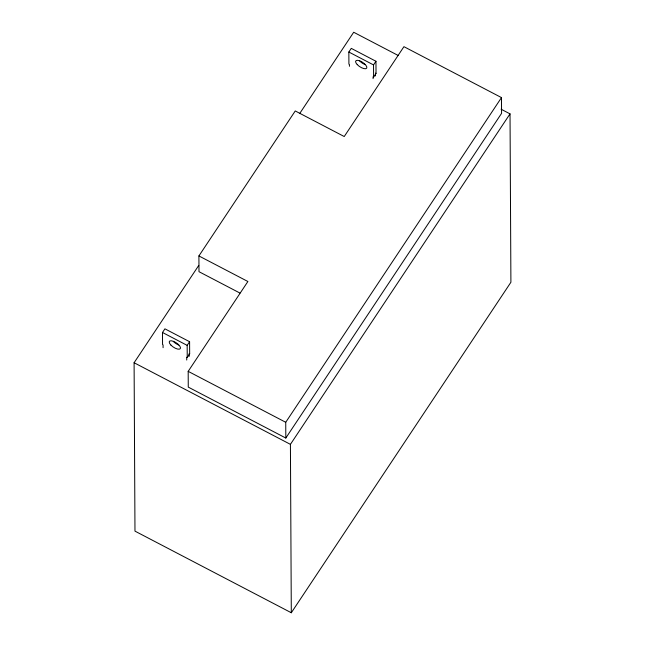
<?xml version="1.0" encoding="UTF-8"?>
<svg xmlns="http://www.w3.org/2000/svg" width="645" height="645" viewBox="0 0 645 645"><rect width="100%" height="100%" fill="white"/><g stroke="black" fill="none" stroke-linecap="round" stroke-linejoin="round"><path stroke-width="0.97" d="M198.91 255.936L295.249 110.956L344.228 136.53L403.931 46.674L501.488 97.597L501.568 113.359L285.816 438.044L188.267 387.113L188.187 371.359L247.89 281.502L198.91 255.936L198.991 271.69L239.956 293.072M501.092 109.198L510.026 113.867L510.904 282.26L291.306 612.75L134.974 531.133L134.095 362.74L198.749 265.434M299.635 113.617L353.694 32.25L398.36 55.567M163.08 347.687L163.072 344.89L162.556 344.615L162.492 332.489L164.918 328.837L189.598 341.721L189.662 353.855L187.235 357.507L186.727 357.233L186.736 360.039M349.437 66.298L349.429 64.427L348.913 64.161L348.848 52.027L351.275 48.375L375.962 61.267L376.027 73.393L373.6 77.045L373.084 76.779L373.092 78.642M187.235 357.507L187.171 345.373L189.598 341.721M373.6 77.045L373.536 64.919L375.962 61.267M285.816 438.044L285.735 422.29L501.488 97.597M291.306 612.75L290.419 444.357L510.026 113.867M348.848 52.027L373.536 64.919M375.511 73.127L376.027 73.393M162.492 332.489L187.171 345.373M189.662 353.855L189.154 353.581L189.162 356.387M188.187 371.359L285.735 422.29M134.095 362.74L290.419 444.357M375.511 74.062L375.527 75.925M178.77 345.035A6.571 2.604 33.6 0 1 173.303 341.399M365.126 64.581A6.571 2.604 33.6 0 1 359.66 60.944M170.877 345.051A6.571 2.604 33.6 0 0 180.334 348.631A6.571 2.604 33.6 0 0 173.384 341.302A6.571 2.604 33.6 0 0 170.877 345.051M357.233 64.597A6.571 2.604 33.6 0 0 366.691 68.177A6.571 2.604 33.6 0 0 359.741 60.848A6.571 2.604 33.6 0 0 357.233 64.597"/></g></svg>
